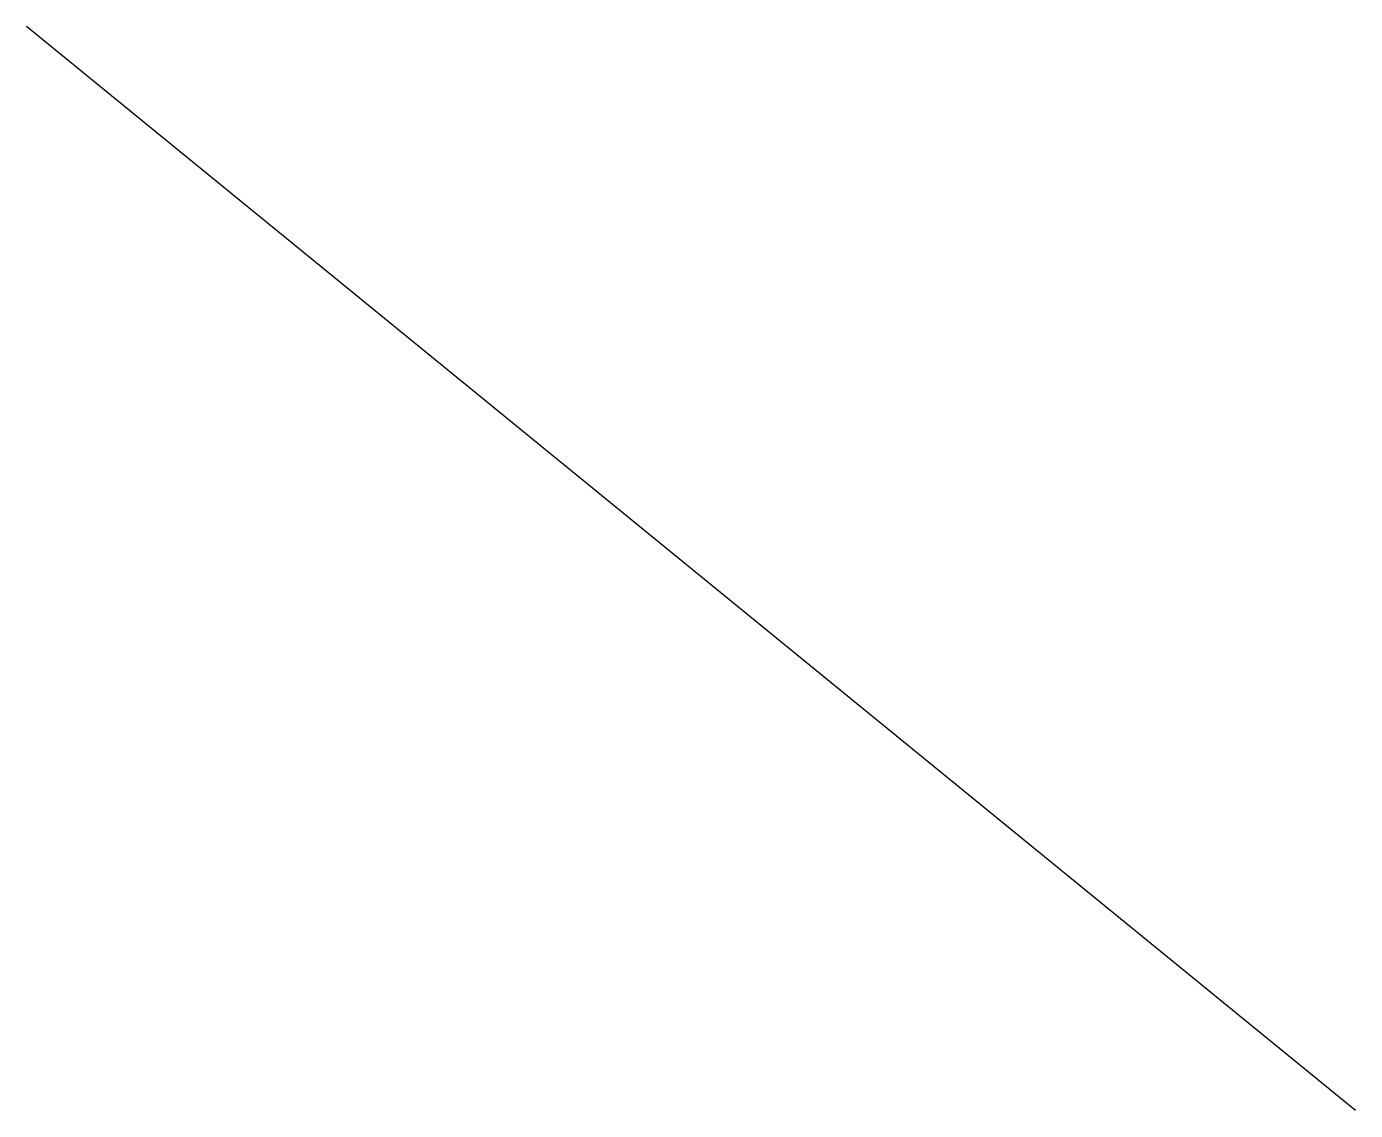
# Model space of a CAD drawing. Units: millimetres at full size, sheet at 1:100. Extents: x -8449 to -1469, y -4714 to 980.
import ezdxf

# ---------------------------------------------------------------- set-up
doc = ezdxf.new("R2010")
doc.units = ezdxf.units.MM
doc.header["$LTSCALE"] = 100
doc.layers.add('0-0', color=7, linetype='Continuous')

msp = doc.modelspace()

# ---------------------------------------------------------------- linework, layer by layer
at = {"layer": '0-0'}
msp.add_line((-1469.4, -4714.3), (-8449, 979.6), dxfattribs=at)

doc.saveas('drawing.dxf')
